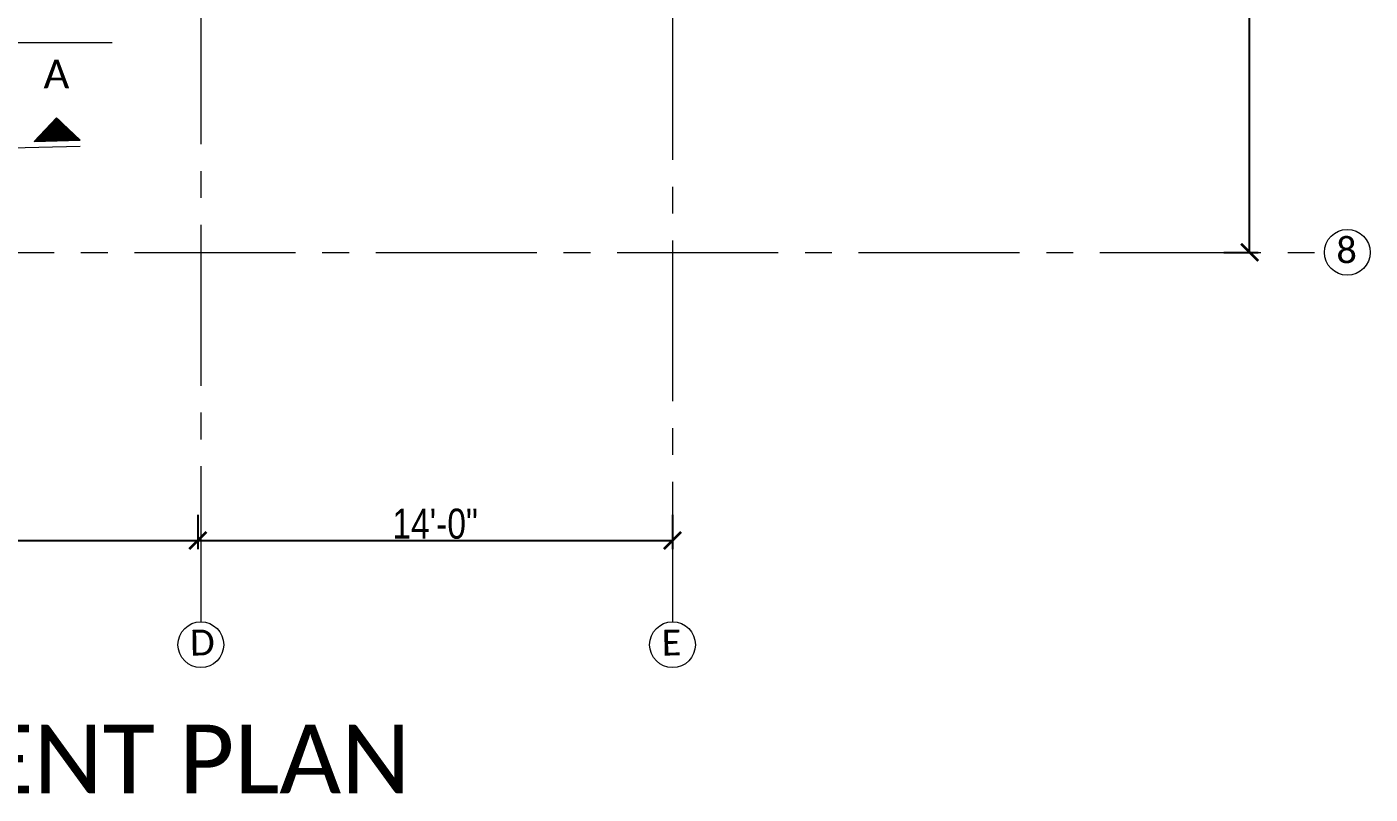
# Model space of a CAD drawing. Header units: inches. Extents: x 0 to 162649, y -36601 to -26324.
# Drawn here: x 156754.1 to 157223.7, y -27765.7 to -27497.6 of the extents above; entities that cross this region are included whole.
import ezdxf

# ---------------------------------------------------------------- set-up
doc = ezdxf.new("R2010")
doc.units = ezdxf.units.IN
doc.header["$MEASUREMENT"] = 0
doc.linetypes.add('CENTER2', pattern=[1.125, 0.75, -0.125, 0.125, -0.125])
for name, color, linetype, lineweight in [('Dim', 1, 'Continuous', 13), ('dimention', 1, 'Continuous', 13), ('OL_AR_Center line', 253, 'CENTER2', 13), ('OL_AR_Text', 140, 'Continuous', 5)]:
    doc.layers.add(name, color=color, linetype=linetype, lineweight=lineweight)
doc.styles.add('1-16 Annotative Text', font='calibri.ttf', dxfattribs={"height": 0.0625})
doc.styles.add('1-8 Annotative Text', font='calibri.ttf', dxfattribs={"height": 0.125})
doc.styles.add('Arial', font='arial.ttf', dxfattribs={"width": 0.8})
doc.dimstyles.new('Dim_OLA', dxfattribs={"dimscale": 1.5, "dimtxt": 7, "dimasz": 4, "dimexe": 2, "dimexo": 0.5, "dimgap": 0.3, "dimtad": 1, "dimdec": 0, "dimzin": 0, "dimdsep": 46, "dimlunit": 3, "dimtxsty": 'Arial', "dimblk": 'ARCHTICK', "dimcen": 0.05, "dimadec": 0, "dimazin": 0, "dimtfac": 1, "dimtdec": 0, "dimtix": 1, "dimtmove": 2, "dimatfit": 3, "dimldrblk": 'DOT', "dimfxl": 6, "dimfxlon": 1, "dimtolj": 1, "dimtzin": 0, "dimarcsym": 0})

# ---------------------------------------------------------------- blocks, each defined once
blk = doc.blocks.new('_ArchTick')
at = {"color": 0, "linetype": 'ByBlock', "const_width": 0.15}
blk.add_lwpolyline([(-0.5, -0.5), (0.5, 0.5)], dxfattribs=at)
blk = doc.blocks.new('*D1427')
at = {"layer": 'Defpoints', "color": 0, "transparency": 16777216}
for p in [(156991.74, -27353.77), (157181.55, -27353.77), (156667.11, -27576.37)]:
    blk.add_point(p, dxfattribs=at)
at = {"layer": 'OL_AR_Text', "color": 0, "lineweight": -2, "transparency": 16777216}
for p, q in [((157172.55, -27353.77), (157184.55, -27353.77)), ((157181.55, -27576.37), (157181.55, -27353.77)), ((157172.55, -27576.37), (157184.55, -27576.37))]:
    blk.add_line(p, q, dxfattribs=at)
at = {"layer": 'OL_AR_Text', "color": 0, "lineweight": -2, "transparency": 16777216, "xscale": 6, "yscale": 6, "zscale": 6}
for p, rotation in [((157181.55, -27353.77), 90), ((157181.55, -27576.37), 270)]:
    blk.add_blockref('_ArchTick', p, dxfattribs=dict(at, rotation=rotation))
at = {"layer": 'OL_AR_Text', "color": 0, "transparency": 16777216, "insert": (157175.74, -27465.07), "char_height": 10.5, "attachment_point": 5, "rotation": 90, "style": 'Arial'}
blk.add_mtext('\\A1;18\'-3"', dxfattribs=at)
blk = doc.blocks.new('_Dot')
at = {"color": 0, "linetype": 'ByBlock', "lineweight": -2}
blk.add_line((-0.5, 0), (-1, 0), dxfattribs=at)
at = {"color": 0, "linetype": 'ByBlock', "const_width": 0.5}
blk.add_lwpolyline([(-0.25, 0, 1), (0.25, 0, 1)], format="xyb", close=True, dxfattribs=at)
blk = doc.blocks.new('*D1413')
at = {"layer": 'Defpoints', "color": 0, "transparency": 16777216}
for p in [(156813.8, -27575.65), (156655.11, -27588.37), (156813.8, -27677.08)]:
    blk.add_point(p, dxfattribs=at)
at = {"layer": 'OL_AR_Text', "color": 0, "lineweight": -2, "transparency": 16777216}
for p, q in [((156655.11, -27668.08), (156655.11, -27680.08)), ((156813.8, -27668.08), (156813.8, -27680.08)), ((156655.11, -27677.08), (156813.8, -27677.08))]:
    blk.add_line(p, q, dxfattribs=at)
at = {"layer": 'OL_AR_Text', "color": 0, "lineweight": -2, "transparency": 16777216, "xscale": 6, "yscale": 6, "zscale": 6, "rotation": 180}
blk.add_blockref('_ArchTick', (156655.11, -27677.08), dxfattribs=at)
at = {"layer": 'OL_AR_Text', "color": 0, "lineweight": -2, "transparency": 16777216, "xscale": 6, "yscale": 6, "zscale": 6}
blk.add_blockref('_ArchTick', (156813.8, -27677.08), dxfattribs=at)
at = {"layer": 'OL_AR_Text', "color": 0, "transparency": 16777216, "insert": (156734.46, -27671.26), "char_height": 10.5, "attachment_point": 5, "style": 'Arial'}
blk.add_mtext('\\A1;13\'-3"', dxfattribs=at)
blk = doc.blocks.new('*D1414')
at = {"layer": 'Defpoints', "color": 0, "transparency": 16777216}
for p in [(156813.8, -27575.65), (156979.81, -27575.65), (156979.81, -27677.08)]:
    blk.add_point(p, dxfattribs=at)
at = {"layer": 'OL_AR_Text', "color": 0, "lineweight": -2, "transparency": 16777216}
for p, q in [((156813.8, -27668.08), (156813.8, -27680.08)), ((156979.81, -27668.08), (156979.81, -27680.08)), ((156813.8, -27677.08), (156979.81, -27677.08))]:
    blk.add_line(p, q, dxfattribs=at)
at = {"layer": 'OL_AR_Text', "color": 0, "lineweight": -2, "transparency": 16777216, "xscale": 6, "yscale": 6, "zscale": 6, "rotation": 180}
blk.add_blockref('_ArchTick', (156813.8, -27677.08), dxfattribs=at)
at = {"layer": 'OL_AR_Text', "color": 0, "lineweight": -2, "transparency": 16777216, "xscale": 6, "yscale": 6, "zscale": 6}
blk.add_blockref('_ArchTick', (156979.81, -27677.08), dxfattribs=at)
at = {"layer": 'OL_AR_Text', "color": 0, "transparency": 16777216, "insert": (156896.81, -27671.27), "char_height": 10.5, "attachment_point": 5, "style": 'Arial'}
blk.add_mtext('\\A1;14\'-0"', dxfattribs=at)

msp = doc.modelspace()

# ---------------------------------------------------------------- hatches: boundary and pattern name
at = {"layer": 'Dim'}
h = msp.add_hatch(dxfattribs=at)
h.set_pattern_fill('ANSI31', color=256, scale=2, angle=270)
h.set_pattern_definition([(315, (227226.56095, 286365.9783), (0.1767766953, 0.1767766953), [])])
h.paths.add_polyline_path([(156764.68, -27537.41), (156756.68, -27537.6), (156764.49, -27529.41), (156772.68, -27537.22)])

# ---------------------------------------------------------------- linework, layer by layer
for p, q in [((156764.49, -27529.41), (156756.68, -27537.6)), ((156764.49, -27529.41), (156772.68, -27537.22)), ((156756.68, -27537.6), (156772.68, -27537.22)), ((156772.68, -27537.22), (156764.68, -27537.41)), ((156743.74, -27539.91), (156772.72, -27539.22))]:
    msp.add_line(p, q, dxfattribs=at)
at = {"layer": 'dimention'}
msp.add_line((156056.96, -27503.02), (156783.92, -27503.02), dxfattribs=at)
for centre in [(157215.7, -27576.37), (156814.9, -27713.5), (156979.81, -27713.5)]:
    msp.add_circle(centre, 8, dxfattribs=at)
at = {"layer": 'OL_AR_Center line', "ltscale": 75}
for p, q in [((156814.9, -26807.37), (156814.9, -27705.5)), ((156979.81, -27150.31), (156979.81, -27705.5)), ((156032.37, -27576.37), (157207.7, -27576.37))]:
    msp.add_line(p, q, dxfattribs=at)

# ---------------------------------------------------------------- texts
at = {"layer": 'dimention', "style": '1-16 Annotative Text'}
for s, p in [('8', (157211.98, -27580.19)), ('D', (156811.18, -27717.32)), ('E', (156976.09, -27717.32))]:
    msp.add_text(s, height=9, rotation=1, dxfattribs=at).set_placement(p)
at = {"layer": 'OL_AR_Text', "insert": (156759.9, -27509.02), "char_height": 10, "width": 7.638413e-317, "attachment_point": 1, "style": '1-8 Annotative Text'}
msp.add_mtext('A', dxfattribs=at)
at = {"layer": 'OL_AR_Text', "insert": (156274.07, -27741.45), "char_height": 24, "attachment_point": 1, "style": '1-8 Annotative Text'}
msp.add_mtext_dynamic_manual_height_columns('GROUND FLOOR REINFORCEMENT PLAN', width=664.3754, gutter_width=60, heights=[0], dxfattribs=at)

# ---------------------------------------------------------------- dimensions: what is measured, and where the dimension line sits
at = {"layer": 'OL_AR_Text'}
dim = msp.add_linear_dim(base=(157181.55, -27353.77), p1=(156667.11, -27576.37), p2=(156991.74, -27353.77), angle=90, text='18\'-3"', dimstyle='Dim_OLA', dxfattribs=at)
dim.commit()
dim.dimension.update_dxf_attribs({"geometry": '*D1427', "text_midpoint": (157175.74, -27465.07)})
dim = msp.add_linear_dim(base=(156813.8, -27677.08), p1=(156655.11, -27588.37), p2=(156813.8, -27575.65), dimstyle='Dim_OLA', dxfattribs=at)
dim.commit()
dim.dimension.update_dxf_attribs({"geometry": '*D1413', "text_midpoint": (156734.46, -27671.26)})
dim = msp.add_linear_dim(base=(156979.81, -27677.08), p1=(156813.8, -27575.65), p2=(156979.81, -27575.65), text='14\'-0"', dimstyle='Dim_OLA', dxfattribs=at)
dim.commit()
dim.dimension.update_dxf_attribs({"geometry": '*D1414', "text_midpoint": (156896.81, -27671.27)})

doc.saveas('drawing.dxf')
